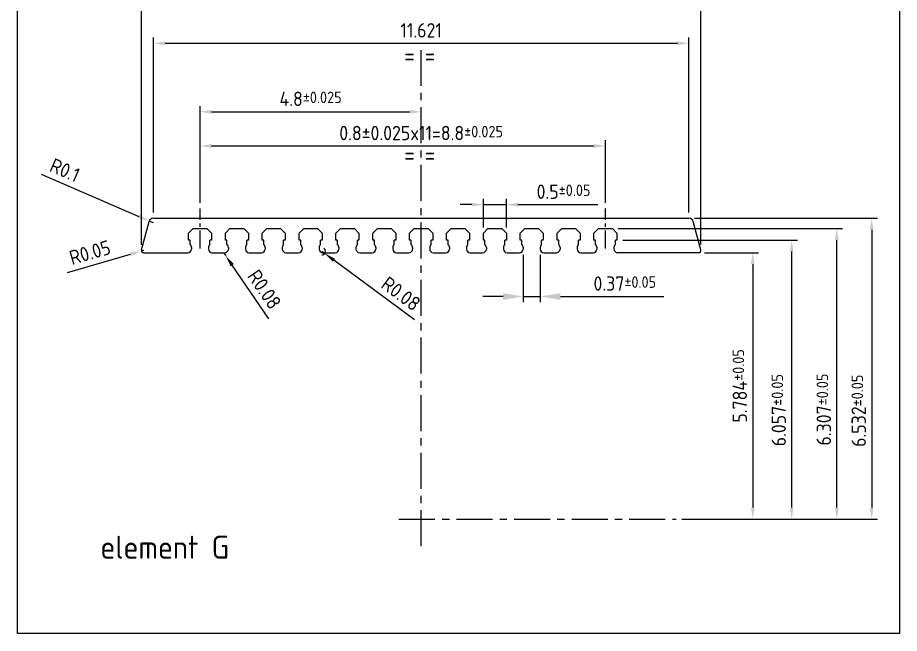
# Model space of a CAD drawing. Extents: x 856 to 1173, y 601 to 779.
# Drawn here: x 856.1 to 1009.3, y 600.5 to 707.5 of the extents above; entities that cross this region are included whole.
import ezdxf

# ---------------------------------------------------------------- set-up
doc = ezdxf.new("R2010")
doc.units = 0
doc.linetypes.add('AXES', pattern=[2, 1.25, -0.25, 0.25, -0.25])
doc.layers.add('AXIS', color=4, linetype='AXES', lineweight=25)
doc.layers.add('DIMENSIONS', color=3, linetype='Continuous', lineweight=25)
doc.layers.add('leadframe', color=7, linetype='Continuous')
doc.layers.add('top leadframe', color=5, linetype='Continuous')
doc.styles.get("Standard").update_dxf_attribs({"font": 'ISOCP.SHX', "bigfont": 'bigfont.shx'})
doc.dimstyles.new('ST standard', dxfattribs={"dimtxt": 2.5, "dimasz": 3.5, "dimexe": 1, "dimexo": 1, "dimgap": 1, "dimtad": 1, "dimdec": 3, "dimdsep": 46, "dimtxsty": 'STANDARD', "dimcen": 0, "dimclrd": 3, "dimclre": 3, "dimclrt": 1, "dimadec": 0, "dimazin": 2, "dimtol": 1, "dimtp": 0.1, "dimtm": 0.1, "dimtfac": 0.8, "dimtdec": 3, "dimtmove": 0, "dimatfit": 3, "dimfxl": 1, "dimtolj": 2, "dimlwd": -1, "dimlwe": -1, "dimarcsym": 1})
doc.dimstyles.new('ST standard$0', dxfattribs={"dimtxt": 2.5, "dimasz": 2, "dimexe": 1, "dimexo": 1, "dimgap": 1, "dimtad": 1, "dimdec": 3, "dimdsep": 46, "dimtxsty": 'STANDARD', "dimcen": 0, "dimclrd": 3, "dimclre": 3, "dimclrt": 1, "dimadec": 0, "dimazin": 2, "dimtol": 1, "dimtp": 0.1, "dimtm": 0.1, "dimtfac": 0.8, "dimtdec": 3, "dimtmove": 0, "dimatfit": 3, "dimfxl": 1, "dimtolj": 2, "dimlwd": -1, "dimlwe": -1, "dimarcsym": 1})

# ---------------------------------------------------------------- blocks, each defined once
blk = doc.blocks.new('*D6')
at = {"layer": 'Defpoints', "color": 0, "ltscale": 50, "transparency": 16777216}
for p in [(974.79, 715.32), (877.63, 667.04), (974.79, 667.07)]:
    blk.add_point(p, dxfattribs=at)
at = {"layer": 'DIMENSIONS', "color": 3, "linetype": 'ByBlock', "ltscale": 50, "transparency": 16777216}
for p, q in [((877.63, 668.04), (877.63, 716.32)), ((974.79, 668.07), (974.79, 716.32))]:
    blk.add_line(p, q, dxfattribs=at)
at = {"layer": 'DIMENSIONS', "color": 3, "ltscale": 50, "transparency": 16777216}
blk.add_line((879.63, 715.32), (972.79, 715.32), dxfattribs=at)
for points in [[(879.63, 715.66), (879.63, 714.99), (877.63, 715.32)], [(972.79, 715.66), (972.79, 714.99), (974.79, 715.32)]]:
    blk.add_solid(points, dxfattribs=at)
at = {"layer": 'DIMENSIONS', "color": 1, "ltscale": 50, "transparency": 16777216, "insert": (926.21, 717.57), "char_height": 2.5, "attachment_point": 5}
blk.add_mtext('\\A2;12.145', dxfattribs=at)
blk = doc.blocks.new('*D7')
at = {"layer": 'Defpoints', "color": 0, "ltscale": 50, "transparency": 16777216}
for p in [(972.7, 703.04), (879.73, 672.65), (972.7, 672.65)]:
    blk.add_point(p, dxfattribs=at)
at = {"layer": 'DIMENSIONS', "color": 3, "linetype": 'ByBlock', "ltscale": 50, "transparency": 16777216}
for p, q in [((879.73, 673.65), (879.73, 704.04)), ((972.7, 673.65), (972.7, 704.04))]:
    blk.add_line(p, q, dxfattribs=at)
at = {"layer": 'DIMENSIONS', "color": 3, "ltscale": 50, "transparency": 16777216}
blk.add_line((881.73, 703.04), (970.7, 703.04), dxfattribs=at)
for points in [[(881.73, 703.37), (881.73, 702.7), (879.73, 703.04)], [(970.7, 703.37), (970.7, 702.7), (972.7, 703.04)]]:
    blk.add_solid(points, dxfattribs=at)
at = {"layer": 'DIMENSIONS', "color": 1, "ltscale": 50, "transparency": 16777216, "insert": (926.21, 705.29), "char_height": 2.5, "attachment_point": 5}
blk.add_mtext('\\A2;11.621', dxfattribs=at)
blk = doc.blocks.new('*D8')
at = {"layer": 'AXIS', "color": 3, "linetype": 'ByBlock', "ltscale": 50, "transparency": 16777216}
for p, q in [((887.81, 675.32), (887.81, 692.14)), ((889.81, 691.14), (924.21, 691.14))]:
    blk.add_line(p, q, dxfattribs=at)
at = {"layer": 'AXIS', "color": 3, "ltscale": 50, "transparency": 16777216}
for points in [[(889.81, 691.48), (889.81, 690.81), (887.81, 691.14)], [(924.21, 691.48), (924.21, 690.81), (926.21, 691.14)]]:
    blk.add_solid(points, dxfattribs=at)
at = {"layer": 'Defpoints', "color": 0, "ltscale": 50, "transparency": 16777216}
for p in [(926.21, 691.14), (926.21, 691.14), (887.81, 674.32)]:
    blk.add_point(p, dxfattribs=at)
at = {"layer": 'AXIS', "color": 1, "ltscale": 50, "transparency": 16777216, "insert": (907.01, 693.39), "char_height": 2.5, "attachment_point": 5}
blk.add_mtext('\\A2;4.8{\\H2;±0.025}', dxfattribs=at)
blk = doc.blocks.new('*D9')
at = {"layer": 'AXIS', "color": 3, "linetype": 'ByBlock', "ltscale": 50, "transparency": 16777216}
for p, q in [((887.81, 675.32), (887.81, 686.2)), ((958.21, 675.32), (958.21, 686.2)), ((889.81, 685.2), (956.21, 685.2))]:
    blk.add_line(p, q, dxfattribs=at)
at = {"layer": 'AXIS', "color": 3, "ltscale": 50, "transparency": 16777216}
for points in [[(889.81, 685.54), (889.81, 684.87), (887.81, 685.2)], [(956.21, 685.54), (956.21, 684.87), (958.21, 685.2)]]:
    blk.add_solid(points, dxfattribs=at)
at = {"layer": 'Defpoints', "color": 0, "ltscale": 50, "transparency": 16777216}
for p in [(958.21, 685.2), (887.81, 674.32), (958.21, 674.32)]:
    blk.add_point(p, dxfattribs=at)
at = {"layer": 'AXIS', "color": 1, "ltscale": 50, "transparency": 16777216, "insert": (926.21, 687.45), "char_height": 2.5, "attachment_point": 5}
blk.add_mtext('\\A2;0.8%%P0.025x11=8.8{\\H2;±0.025}', dxfattribs=at)
blk = doc.blocks.new('*D10')
at = {"layer": 'AXIS', "color": 3, "linetype": 'ByBlock', "ltscale": 50, "transparency": 16777216}
for p, q in [((961.21, 668.85), (991.56, 668.85)), ((990.56, 622.39), (990.56, 666.85)), ((971.48, 620.39), (991.56, 620.39))]:
    blk.add_line(p, q, dxfattribs=at)
at = {"layer": 'AXIS', "color": 3, "ltscale": 50, "transparency": 16777216}
for points in [[(990.23, 666.85), (990.89, 666.85), (990.56, 668.85)], [(990.23, 622.39), (990.89, 622.39), (990.56, 620.39)]]:
    blk.add_solid(points, dxfattribs=at)
at = {"layer": 'Defpoints', "color": 0, "ltscale": 50, "transparency": 16777216}
for p in [(960.21, 668.85), (990.56, 668.85), (970.48, 620.39)]:
    blk.add_point(p, dxfattribs=at)
at = {"layer": 'AXIS', "color": 1, "ltscale": 50, "transparency": 16777216, "insert": (988.31, 639.31), "char_height": 2.5, "attachment_point": 5, "rotation": 90}
blk.add_mtext('\\A2;6.057{\\H2;±0.05}', dxfattribs=at)
blk = doc.blocks.new('*D11')
at = {"layer": 'AXIS', "color": 3, "linetype": 'ByBlock', "ltscale": 50, "transparency": 16777216}
for p, q in [((960.41, 670.85), (999.39, 670.85)), ((998.39, 622.39), (998.39, 668.85)), ((971.48, 620.39), (999.39, 620.39))]:
    blk.add_line(p, q, dxfattribs=at)
at = {"layer": 'AXIS', "color": 3, "ltscale": 50, "transparency": 16777216}
for points in [[(998.06, 668.85), (998.72, 668.85), (998.39, 670.85)], [(998.06, 622.39), (998.72, 622.39), (998.39, 620.39)]]:
    blk.add_solid(points, dxfattribs=at)
at = {"layer": 'Defpoints', "color": 0, "ltscale": 50, "transparency": 16777216}
for p in [(959.41, 670.85), (998.39, 670.85), (970.48, 620.39)]:
    blk.add_point(p, dxfattribs=at)
at = {"layer": 'AXIS', "color": 1, "ltscale": 50, "transparency": 16777216, "insert": (996.14, 639.42), "char_height": 2.5, "attachment_point": 5, "rotation": 90}
blk.add_mtext('\\A2;6.307{\\H2;±0.05}', dxfattribs=at)
blk = doc.blocks.new('*D12')
at = {"layer": 'AXIS', "color": 3, "linetype": 'ByBlock', "ltscale": 50, "transparency": 16777216}
for p, q in [((937.01, 671.05), (937.01, 676.01)), ((941.01, 671.05), (941.01, 676.01)), ((935.01, 675.01), (933.01, 675.01)), ((937.01, 675.01), (941.01, 675.01)), ((943.01, 675.01), (956.87, 675.01))]:
    blk.add_line(p, q, dxfattribs=at)
at = {"layer": 'AXIS', "color": 3, "ltscale": 50, "transparency": 16777216}
for points in [[(935.01, 675.34), (935.01, 674.67), (937.01, 675.01)], [(943.01, 675.34), (943.01, 674.67), (941.01, 675.01)]]:
    blk.add_solid(points, dxfattribs=at)
at = {"layer": 'Defpoints', "color": 0, "ltscale": 50, "transparency": 16777216}
for p in [(941.01, 675.01), (937.01, 670.05), (941.01, 670.05)]:
    blk.add_point(p, dxfattribs=at)
at = {"layer": 'AXIS', "color": 1, "ltscale": 50, "transparency": 16777216, "insert": (950.94, 677.26), "char_height": 2.5, "attachment_point": 5}
blk.add_mtext('\\A2;0.5{\\H2;±0.05}', dxfattribs=at)
blk = doc.blocks.new('*D13')
at = {"layer": 'AXIS', "color": 3, "linetype": 'ByBlock', "ltscale": 50, "transparency": 16777216}
for p, q in [((943.93, 666.31), (943.93, 658.06)), ((946.89, 666.31), (946.89, 658.06)), ((940.43, 659.06), (936.93, 659.06)), ((943.93, 659.06), (946.89, 659.06)), ((950.39, 659.06), (968.38, 659.06))]:
    blk.add_line(p, q, dxfattribs=at)
at = {"layer": 'AXIS', "color": 3, "ltscale": 50, "transparency": 16777216}
for points in [[(940.43, 659.64), (940.43, 658.47), (943.93, 659.06)], [(950.39, 659.64), (950.39, 658.47), (946.89, 659.06)]]:
    blk.add_solid(points, dxfattribs=at)
at = {"layer": 'Defpoints', "color": 0, "ltscale": 50, "transparency": 16777216}
for p in [(943.93, 667.31), (946.89, 667.31), (946.89, 659.06)]:
    blk.add_point(p, dxfattribs=at)
at = {"layer": 'AXIS', "color": 1, "ltscale": 50, "transparency": 16777216, "insert": (961.58, 661.31), "char_height": 2.5, "attachment_point": 5}
blk.add_mtext('\\A2;0.37{\\H2;±0.05}', dxfattribs=at)
blk = doc.blocks.new('*D14')
at = {"layer": 'AXIS', "color": 3, "linetype": 'ByBlock', "ltscale": 50, "transparency": 16777216}
for p, q in [((975.39, 666.67), (984.8, 666.67)), ((983.8, 664.67), (983.8, 622.39)), ((971.48, 620.39), (984.8, 620.39))]:
    blk.add_line(p, q, dxfattribs=at)
at = {"layer": 'AXIS', "color": 3, "ltscale": 50, "transparency": 16777216}
for points in [[(983.47, 664.67), (984.13, 664.67), (983.8, 666.67)], [(983.47, 622.39), (984.13, 622.39), (983.8, 620.39)]]:
    blk.add_solid(points, dxfattribs=at)
at = {"layer": 'Defpoints', "color": 0, "ltscale": 50, "transparency": 16777216}
for p in [(974.39, 666.67), (970.48, 620.39), (983.8, 620.39)]:
    blk.add_point(p, dxfattribs=at)
at = {"layer": 'AXIS', "color": 1, "ltscale": 50, "transparency": 16777216, "insert": (981.55, 643.53), "char_height": 2.5, "attachment_point": 5, "rotation": 90}
blk.add_mtext('\\A2;5.784{\\H2;±0.05}', dxfattribs=at)
blk = doc.blocks.new('*D15')
at = {"layer": 'AXIS', "color": 3, "linetype": 'ByBlock', "ltscale": 50, "transparency": 16777216}
for p, q in [((973.7, 672.65), (1005.45, 672.65)), ((1004.45, 670.65), (1004.45, 622.39)), ((971.48, 620.39), (1005.45, 620.39))]:
    blk.add_line(p, q, dxfattribs=at)
at = {"layer": 'AXIS', "color": 3, "ltscale": 50, "transparency": 16777216}
for points in [[(1004.11, 670.65), (1004.78, 670.65), (1004.45, 672.65)], [(1004.11, 622.39), (1004.78, 622.39), (1004.45, 620.39)]]:
    blk.add_solid(points, dxfattribs=at)
at = {"layer": 'Defpoints', "color": 0, "ltscale": 50, "transparency": 16777216}
for p in [(972.7, 672.65), (970.48, 620.39), (1004.45, 620.39)]:
    blk.add_point(p, dxfattribs=at)
at = {"layer": 'AXIS', "color": 1, "ltscale": 50, "transparency": 16777216, "insert": (1002.2, 639.21), "char_height": 2.5, "attachment_point": 5, "rotation": 90}
blk.add_mtext('\\A2;6.532{\\H2;±0.05}', dxfattribs=at)
blk = doc.blocks.new('*D21')
at = {"layer": 'Defpoints', "color": 0, "ltscale": 50, "transparency": 16777216}
for p in [(877.65, 666.96), (878.03, 667.07)]:
    blk.add_point(p, dxfattribs=at)
at = {"layer": 'DIMENSIONS', "color": 3, "ltscale": 50, "transparency": 16777216}
for p, q in [((864.82, 663.24), (875.73, 666.4)), ((878.03, 667.07), (877.65, 666.96))]:
    blk.add_line(p, q, dxfattribs=at)
blk.add_solid([(875.63, 666.72), (875.82, 666.08), (877.65, 666.96)], dxfattribs=at)
at = {"layer": 'DIMENSIONS', "color": 1, "ltscale": 50, "transparency": 16777216, "insert": (868.69, 666.7), "char_height": 2.5, "attachment_point": 5, "rotation": 16.1615}
blk.add_mtext('\\A2;R0.05', dxfattribs=at)
blk = doc.blocks.new('*D22')
at = {"layer": 'Defpoints', "color": 0, "ltscale": 50, "transparency": 16777216}
for p in [(878.99, 672.17), (879.73, 671.85)]:
    blk.add_point(p, dxfattribs=at)
at = {"layer": 'DIMENSIONS', "color": 3, "ltscale": 50, "transparency": 16777216}
for p, q in [((860.24, 680.33), (877.16, 672.97)), ((879.73, 671.85), (878.99, 672.17))]:
    blk.add_line(p, q, dxfattribs=at)
blk.add_solid([(877.29, 673.27), (877.03, 672.66), (878.99, 672.17)], dxfattribs=at)
at = {"layer": 'DIMENSIONS', "color": 1, "ltscale": 50, "transparency": 16777216, "insert": (864.35, 681), "char_height": 2.5, "attachment_point": 5, "rotation": 336.4764}
blk.add_mtext('\\A2;R0.1', dxfattribs=at)
blk = doc.blocks.new('*D23')
at = {"layer": 'Defpoints', "color": 0, "ltscale": 50, "transparency": 16777216}
for p in [(891.91, 666.67), (892.27, 666.15)]:
    blk.add_point(p, dxfattribs=at)
at = {"layer": 'DIMENSIONS', "color": 3, "ltscale": 50, "transparency": 16777216}
for p, q in [((891.91, 666.67), (892.27, 666.15)), ((899.74, 655.2), (893.4, 664.49))]:
    blk.add_line(p, q, dxfattribs=at)
blk.add_solid([(893.68, 664.68), (893.12, 664.31), (892.27, 666.15)], dxfattribs=at)
at = {"layer": 'DIMENSIONS', "color": 1, "ltscale": 50, "transparency": 16777216, "insert": (898.99, 660.29), "char_height": 2.5, "attachment_point": 5, "rotation": 304.2874}
blk.add_mtext('\\A2;R0.08', dxfattribs=at)
blk = doc.blocks.new('*D24')
at = {"layer": 'Defpoints', "color": 0, "ltscale": 50, "transparency": 16777216}
for p in [(908.95, 666.92), (909.47, 666.54)]:
    blk.add_point(p, dxfattribs=at)
at = {"layer": 'DIMENSIONS', "color": 3, "ltscale": 50, "transparency": 16777216}
for p, q in [((908.95, 666.92), (909.47, 666.54)), ((925.07, 654.98), (911.07, 665.35))]:
    blk.add_line(p, q, dxfattribs=at)
at = {"layer": 'DIMENSIONS', "color": 3, "linetype": 'ByBlock', "ltscale": 50, "transparency": 16777216}
blk.add_arc((908.95, 666.92), 0.64, 269.5247, 53.0072, dxfattribs=at)
at = {"layer": 'DIMENSIONS', "color": 3, "ltscale": 50, "transparency": 16777216}
blk.add_solid([(911.27, 665.62), (910.88, 665.08), (909.47, 666.54)], dxfattribs=at)
at = {"layer": 'DIMENSIONS', "color": 1, "ltscale": 50, "transparency": 16777216, "insert": (922.7, 659.54), "char_height": 2.5, "attachment_point": 5, "rotation": 323.4825}
blk.add_mtext('\\A2;R0.08', dxfattribs=at)
blk = doc.blocks.new('lead top new 1')
at = {"layer": 'top leadframe', "ltscale": 50}
for p, q in [((0.015, 0.423), (0.115, 0.523)), ((0.015, 0.273), (0.015, 0.423)), ((0.115, 0.523), (0.415, 0.523)), ((0.415, 0.523), (0.515, 0.423)), ((0.515, 0.423), (0.515, 0.273)), ((0.05, 0.273), (0.015, 0.273)), ((0.05, 0.173), (0.05, 0.273)), ((0.48, 0.173), (0.48, 0.273)), ((0.515, 0.273), (0.48, 0.273)), ((0.08, 0.111), (0.08, 0.08)), ((0.45, 0.111), (0.45, 0.08))]:
    blk.add_line(p, q, dxfattribs=at)
for centre, start, end in [((0, 0.08), 270, 0), ((0, 0.111), 0, 51.3178), ((0.53, 0.111), 128.6822, 180), ((0.53, 0.08), 180, 270)]:
    blk.add_arc(centre, 0.08, start, end, dxfattribs=at)
blk = doc.blocks.new('lead top horizhontal 12x12')
at = {"layer": 'top leadframe', "ltscale": 50}
for p, q in [((-5.811, 0), (5.811, 0)), ((-6.023, -0.748), (-5.065, -0.748)), ((-4.535, -0.748), (-4.265, -0.748)), ((-3.735, -0.748), (-3.465, -0.748)), ((-2.935, -0.748), (-2.665, -0.748)), ((-2.135, -0.748), (-1.865, -0.748)), ((-1.335, -0.748), (-1.065, -0.748)), ((-0.535, -0.748), (-0.265, -0.748)), ((0.265, -0.748), (0.535, -0.748)), ((1.065, -0.748), (1.335, -0.748)), ((1.865, -0.748), (2.135, -0.748)), ((2.665, -0.748), (2.935, -0.748)), ((3.465, -0.748), (3.735, -0.748)), ((6.023, -0.748), (4.265, -0.748))]:
    blk.add_line(p, q, dxfattribs=at)
at = {"layer": 'top leadframe'}
for p, q in [((-6.071, -0.685), (-5.907, -0.074)), ((6.071, -0.685), (5.907, -0.074))]:
    blk.add_line(p, q, dxfattribs=at)
for centre, radius, start, end in [((-5.811, -0.1), 0.1, 90, 165), ((5.811, -0.1), 0.1, 15, 90), ((-6.023, -0.697), 0.05, 165, 270), ((6.023, -0.697), 0.05, 270, 15)]:
    blk.add_arc(centre, radius, start, end, dxfattribs=at)
at = {"layer": 'leadframe', "ltscale": 50}
for p in [(-5.065, -0.748), (-4.265, -0.748)]:
    blk.add_blockref('lead top new 1', p, dxfattribs=at)
at = {"layer": 'top leadframe', "ltscale": 50}
for p in [(-3.465, -0.748), (-2.665, -0.748), (-1.865, -0.748), (-1.065, -0.748), (-0.265, -0.748), (0.535, -0.748), (1.335, -0.748), (2.135, -0.748), (2.935, -0.748), (3.735, -0.748)]:
    blk.add_blockref('lead top new 1', p, dxfattribs=at)

msp = doc.modelspace()

# ---------------------------------------------------------------- linework, layer by layer
at = {"layer": 'AXIS', "ltscale": 5}
for p, q in [((926.2128, 615.6778), (926.2128, 701.8358)), ((922.3556, 620.3946), (970.475, 620.3946))]:
    msp.add_line(p, q, dxfattribs=at)
at = {"layer": 'AXIS', "ltscale": 2.5}
for p, q in [((887.8128, 667.3834), (887.8128, 674.3238)), ((958.2128, 667.3834), (958.2128, 674.3238))]:
    msp.add_line(p, q, dxfattribs=at)
at = {"layer": 'top leadframe'}
msp.add_lwpolyline([(1009.2591, 600.5436), (856.1336, 600.5436), (856.1336, 721.4978), (1009.2591, 721.4978)], close=True, dxfattribs=at)

# ---------------------------------------------------------------- block references
at = {"layer": 'leadframe', "ltscale": 50, "xscale": 8, "yscale": 8, "zscale": 8}
msp.add_blockref('lead top horizhontal 12x12', (926.2128, 672.6496), dxfattribs=at)

# ---------------------------------------------------------------- texts
at = {"layer": 'DIMENSIONS', "ltscale": 50}
for p in [(923.2717, 699.4755), (923.2717, 682.23)]:
    msp.add_text('= =', height=3, dxfattribs=at).set_placement(p)
at = {"layer": 'DIMENSIONS', "color": 1, "ltscale": 50}
msp.add_text('element G', height=4, dxfattribs=at).set_placement((870.4966, 613.5071))

# ---------------------------------------------------------------- dimensions: what is measured, and where the dimension line sits
at = {"layer": 'AXIS', "ltscale": 50}
dim = msp.add_linear_dim(base=(926.2128, 691.1428), p1=(887.8128, 674.3238), p2=(926.2128, 691.1428), dimstyle='ST standard$0', override={"dimlfac": 0.125, "dimtp": 0.025, "dimtm": 0.025}, dxfattribs=at)
dim.commit()
dim.dimension.update_dxf_attribs({"geometry": '*D8', "text_midpoint": (907.0128, 693.3928)})
dim = msp.add_linear_dim(base=(958.2128, 685.2031), p1=(887.8128, 674.3238), p2=(958.2128, 674.3238), text='0.8%%P0.025x11=<>', dimstyle='ST standard$0', override={"dimlfac": 0.125, "dimtp": 0.025, "dimtm": 0.025}, dxfattribs=at)
dim.commit()
dim.dimension.update_dxf_attribs({"geometry": '*D9', "text_midpoint": (926.2128, 685.2031), "dimtype": 128})
for base, p1, p2, override, picture, middle in [((941.0128, 675.0079), (937.0128, 670.0536), (941.0128, 670.0536), {"dimlfac": 0.125, "dimtp": 0.05, "dimtm": 0.05}, '*D12', (950.9427, 675.0079)), ((946.8928, 659.0559), (943.9328, 667.3096), (946.8928, 667.3096), {"dimasz": 3.5, "dimlfac": 0.125, "dimtp": 0.05, "dimtm": 0.05}, '*D13', (961.5771, 659.0559))]:
    dim = msp.add_linear_dim(base=base, p1=p1, p2=p2, dimstyle='ST standard$0', override=override, dxfattribs=at)
    dim.commit()
    dim.dimension.update_dxf_attribs({"geometry": picture, "text_midpoint": middle, "dimtype": 128})
for base, p1, p2, picture, middle in [((1004.4463, 620.3946), (972.6979, 672.6496), (970.475, 620.3946), '*D15', (1004.4463, 639.2101)), ((998.3907, 670.8536), (970.475, 620.3946), (959.4128, 670.8536), '*D11', (998.3907, 639.4188)), ((990.5602, 668.8536), (970.475, 620.3946), (960.2128, 668.8536), '*D10', (990.5602, 639.3145))]:
    dim = msp.add_linear_dim(base=base, p1=p1, p2=p2, angle=90, dimstyle='ST standard$0', override={"dimlfac": 0.125, "dimtp": 0.05, "dimtm": 0.05}, dxfattribs=at)
    dim.commit()
    dim.dimension.update_dxf_attribs({"geometry": picture, "text_midpoint": middle, "dimtype": 128})
dim = msp.add_linear_dim(base=(983.7993, 620.3946), p1=(974.3928, 666.6696), p2=(970.475, 620.3946), angle=90, dimstyle='ST standard$0', override={"dimlfac": 0.125, "dimtp": 0.05, "dimtm": 0.05}, dxfattribs=at)
dim.commit()
dim.dimension.update_dxf_attribs({"geometry": '*D14', "text_midpoint": (981.5493, 643.5321)})
at = {"layer": 'DIMENSIONS', "ltscale": 50}
for base, p1, p2, picture, middle in [((974.7928, 715.3225), (877.6339, 667.0402), (974.7928, 667.0696), '*D6', (926.2128, 715.3225)), ((972.6979, 703.0365), (879.7277, 672.6496), (972.6979, 672.6496), '*D7', (926.2128, 703.0365))]:
    dim = msp.add_linear_dim(base=base, p1=p1, p2=p2, dimstyle='ST standard$0', override={"dimlfac": 0.125, "dimtol": 0, "dimtp": 0.025, "dimtm": 0.025}, dxfattribs=at)
    dim.commit()
    dim.dimension.update_dxf_attribs({"geometry": picture, "text_midpoint": middle, "dimtype": 128})
for center, mpoint, picture, middle in [((879.7277, 671.8496), (878.9942, 672.1689), '*D22', (863.4521, 678.9344)), ((908.9528, 666.9188), (909.4672, 666.538), '*D24', (921.3566, 657.7346))]:
    dim = msp.add_radius_dim(center=center, mpoint=mpoint, dimstyle='ST standard', override={"dimasz": 2, "dimlfac": 0.125, "dimtol": 0, "dimtp": 0.025, "dimtm": 0.025}, dxfattribs=at)
    dim.commit()
    dim.dimension.update_dxf_attribs({"geometry": picture, "text_midpoint": middle, "dimtype": 132})
for center, mpoint, picture, middle in [((878.0328, 667.0696), (877.6486, 666.9583), '*D21', (868.6885, 666.7042)), ((891.9128, 666.6744), (892.2734, 666.1456), '*D23', (898.9912, 660.287))]:
    dim = msp.add_radius_dim(center=center, mpoint=mpoint, dimstyle='ST standard', override={"dimasz": 2, "dimlfac": 0.125, "dimtol": 0, "dimtp": 0.025, "dimtm": 0.025}, dxfattribs=at)
    dim.commit()
    dim.dimension.update_dxf_attribs({"geometry": picture, "text_midpoint": middle})

doc.saveas('drawing.dxf')
